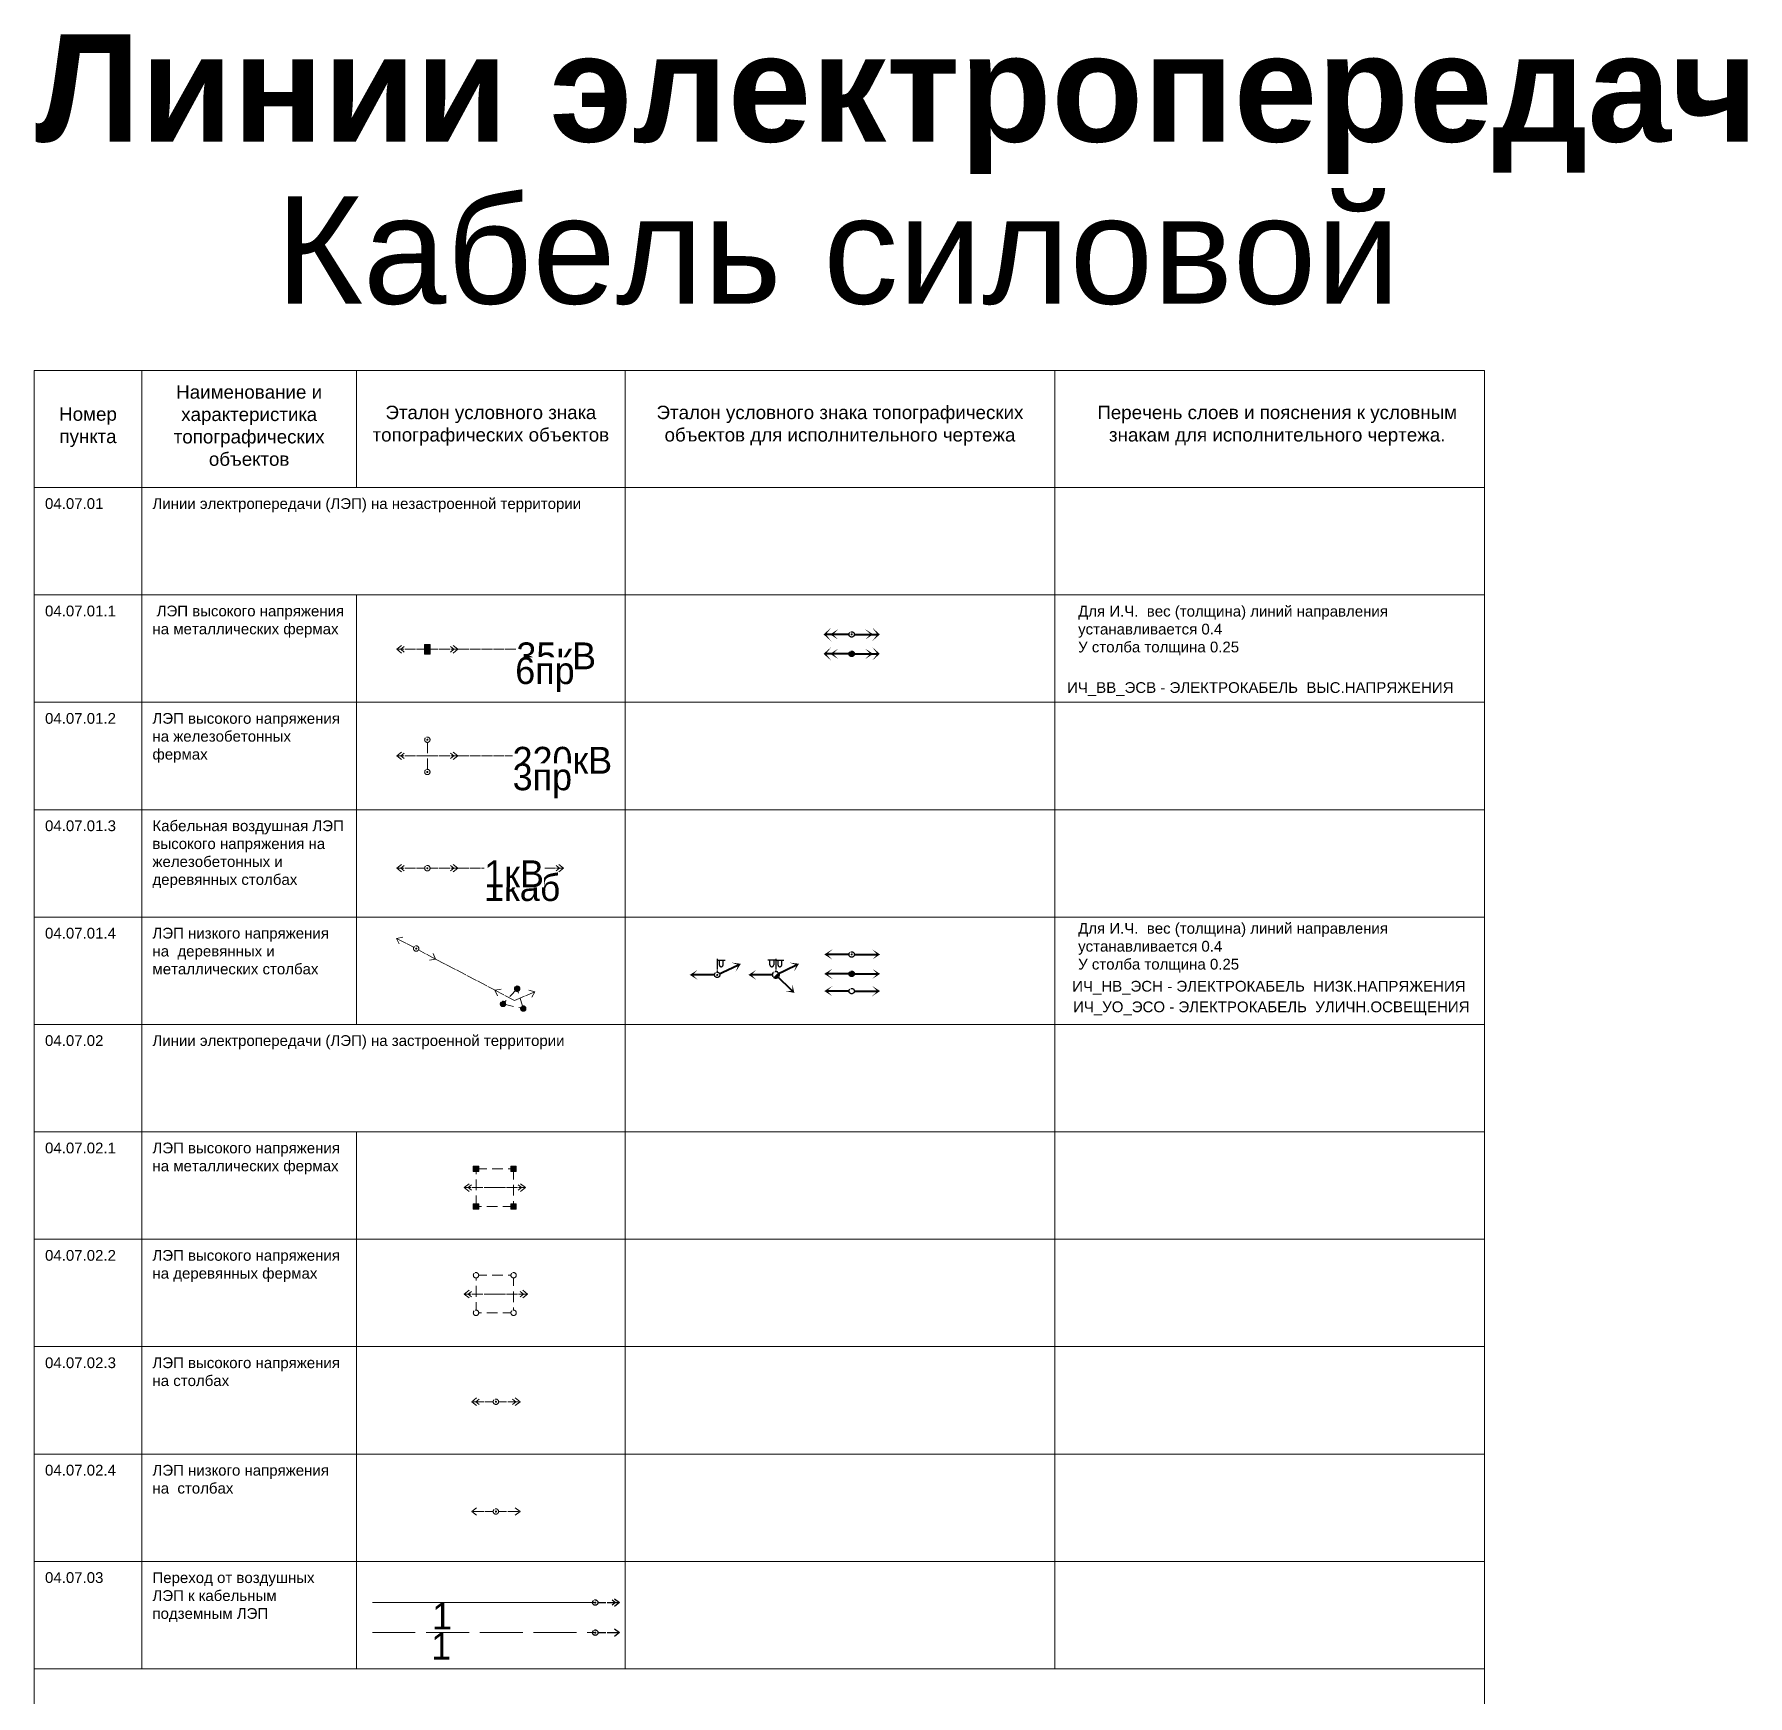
# Paper-space layout 'Электрика.' of a CAD drawing. Header units: metres. Extents: x -797 to -638, y 123 to 410.
# Drawn here: x -797 to -637.5, y 255.4 to 410.2 of the extents above; entities that cross this region are included whole.
import ezdxf
from ezdxf.enums import TextEntityAlignment as Align

# ---------------------------------------------------------------- set-up
doc = ezdxf.new("R2018")
doc.units = ezdxf.units.M
doc.set_wipeout_variables(frame=1)
for name, pattern in [('ACAD_ISO07W100', [3, 0, -3]), ('T-2х1', [1.5, 1, -0.5]), ('T_03.LINE', [1, 1, 0]), ('T_04.07.04', [5, 4, -1]), ('T_04.LINE', [1, 1, 0])]:
    doc.linetypes.add(name, pattern=pattern)
for name, color, linetype, lineweight in [('01_Оформление', 7, 'Continuous', 20), ('05_Объекты Электропередачи', 240, 'Continuous', 15), ('17_Кабель Силовой', 10, 'Continuous', 20), ('ИЧ_ВВ_ЭСВ', 10, 'Continuous', 60), ('ИЧ_НВ_ЭСН', 10, 'Continuous', 60), ('ИЧ_УО_ЭСО', 10, 'Continuous', 60)]:
    doc.layers.add(name, color=color, linetype=linetype, lineweight=lineweight)
doc.styles.get("Standard").update_dxf_attribs({"font": 'isocpeur.ttf', "width": 1.1})
doc.styles.add('Р-131', font='ARIALN.TTF')
doc.styles.add('Т-132', font='arial.ttf')
doc.linetypes.add('T_04.07.05', pattern='A,4,-0.5,["•",Р-131,S=0.7,R=90,X=0.34,Y=-0.14],-0.5', length=5)
doc.linetypes.add('ИЧ_04.07.06', pattern='A,5,-0.4,[133,ltypeshp.shx,S=0.3,R=0,X=0,Y=0],-1', length=6.4)

# ---------------------------------------------------------------- blocks, each defined once
blk = doc.blocks.new('*U298')
at = {"lineweight": 60}
for points in [[(-1.9, 0.64, 0, 0.16, 0), (-2.5, 0, 0.16, 0, 0), (-1.9, -0.64, 0, 0, 0)], [(-1.26, 0.48, 0, 0.16, 0), (-1.86, 0, 0.16, 0, 0), (-1.26, -0.48, 0, 0, 0)], [(1.26, 0.48, 0, 0.16, 0), (1.86, 0, 0.16, 0, 0), (1.26, -0.48, 0, 0, 0)], [(1.9, 0.64, 0, 0.16, 0), (2.5, 0, 0.16, 0, 0), (1.9, -0.64, 0, 0, 0)]]:
    blk.add_lwpolyline(points, format="xyseb", dxfattribs=at)
at = {"lineweight": -2}
for points in [[(0, 0), (-2.4, 0)], [(0, 0), (2.4, 0)]]:
    blk.add_lwpolyline(points, dxfattribs=at)
blk = doc.blocks.new('T_03.31.01')
at = {"linetype": 'T_03.LINE', "lineweight": -2}
h = blk.add_hatch(color=0, dxfattribs=at)
h.dxf.hatch_style = 1
h.paths.add_polyline_path([(0.25, 0, 1), (-0.25, 0, 1)])
at = {"color": 0, "linetype": 'T_03.LINE', "lineweight": -2}
blk.add_circle((0, 0), 0.25, dxfattribs=at)
blk = doc.blocks.new('T_03.32.01')
at = {"color": 0, "linetype": 'ACAD_ISO07W100', "lineweight": 0}
blk.add_wipeout([(0.25, 0), (0.22, 0.12), (0.12, 0.22), (0, 0.25), (-0.13, 0.22), (-0.22, 0.12), (-0.25, 0), (-0.22, -0.13), (-0.13, -0.22), (0, -0.25), (0.12, -0.22), (0.22, -0.13)], dxfattribs=at)
at = {"linetype": 'T_03.LINE', "lineweight": -2}
h = blk.add_hatch(color=0, dxfattribs=at)
h.dxf.hatch_style = 1
h.paths.add_polyline_path([(0.05, 0, 1), (-0.05, 0, 1)])
at = {"color": 0, "linetype": 'T_03.LINE', "lineweight": -2}
blk.add_circle((0, 0), 0.25, dxfattribs=at)
at = {"color": 0, "linetype": 'T_03.LINE', "lineweight": 0}
blk.add_circle((0, 0), 0.05, dxfattribs=at)
blk = doc.blocks.new('T_03.29.01')
at = {"color": 0, "linetype": 'ACAD_ISO07W100', "lineweight": 0}
blk.add_wipeout([(0.25, 0), (0.22, 0.12), (0.12, 0.22), (0, 0.25), (-0.13, 0.22), (-0.22, 0.12), (-0.25, 0), (-0.22, -0.13), (-0.13, -0.22), (0, -0.25), (0.12, -0.22), (0.22, -0.13)], dxfattribs=at)
at = {"color": 0, "linetype": 'T_03.LINE', "lineweight": -2}
blk.add_circle((0, 0), 0.25, dxfattribs=at)
blk = doc.blocks.new('*U300')
at = {"lineweight": 60}
for points in [[(-1.79, 0.48, 0, 0.16, 0), (-2.4, 0, 0.16, 0, 0), (-1.79, -0.48, 0, 0, 0)], [(1.9, 0.48, 0, 0.16, 0), (2.5, 0, 0.16, 0, 0), (1.9, -0.48, 0, 0, 0)]]:
    blk.add_lwpolyline(points, format="xyseb", dxfattribs=at)
at = {"lineweight": -2}
for points in [[(0, 0), (-2.4, 0)], [(0, 0), (2.4, 0)]]:
    blk.add_lwpolyline(points, dxfattribs=at)
blk = doc.blocks.new('T_03.30')
at = {"color": 0, "linetype": 'T_03.LINE', "lineweight": 5}
blk.add_lwpolyline([(0.18, 0.18), (-0.18, -0.18)], dxfattribs=at)
at = {"color": 0, "linetype": 'T_03.LINE', "lineweight": -2}
blk.add_circle((0, 0), 0.25, dxfattribs=at)
at = {"color": 0, "linetype": 'ACAD_ISO07W100', "lineweight": 0}
blk.add_wipeout([(0.25, 0), (0.22, 0.12), (0.12, 0.22), (0, 0.25), (-0.13, 0.22), (-0.22, 0.12), (-0.25, 0), (-0.22, -0.13), (-0.13, -0.22), (0, -0.25), (0.12, -0.22), (0.22, -0.13)], dxfattribs=at)
at = {"linetype": 'T_03.LINE', "lineweight": -2}
h = blk.add_hatch(color=0, dxfattribs=at)
h.dxf.hatch_style = 1
h.paths.add_polyline_path([(0.25, 0, 0.198912), (0.18, 0.18), (-0.18, -0.18, 0.668179)])
blk = doc.blocks.new('*U301')
at = {"color": 0, "linetype": 'ACAD_ISO07W100', "lineweight": 0}
blk.add_wipeout([(0.55, 1.38), (0.55, 0.93), (0.54, 0.86), (0.5, 0.81), (0.44, 0.77), (0.38, 0.76), (0.31, 0.77), (0.25, 0.81), (0.21, 0.87), (0.2, 0.93), (0.2, 1.38)], dxfattribs=at)
blk.add_wipeout([(-0.2, 1.38), (-0.2, 0.93), (-0.21, 0.86), (-0.25, 0.81), (-0.31, 0.77), (-0.38, 0.76), (-0.44, 0.77), (-0.5, 0.81), (-0.54, 0.87), (-0.55, 0.93), (-0.55, 1.38)], dxfattribs=at)
at = {"color": 0, "linetype": 'T_03.LINE', "lineweight": -2}
for points in [[(0, 1.38), (-0.75, 1.38)], [(0, 1.5), (0, 0.25)], [(0, 1.38), (0.75, 1.38)]]:
    blk.add_lwpolyline(points, dxfattribs=at)
for points in [[(-0.2, 1.38), (-0.2, 0.93, -1), (-0.55, 0.93), (-0.55, 1.38)], [(0.2, 1.38), (0.2, 0.93, 1), (0.55, 0.93), (0.55, 1.38)]]:
    blk.add_lwpolyline(points, format="xyb", dxfattribs=at)
at = {"color": 0, "linetype": 'T_03.LINE'}
blk.add_blockref('T_03.30', (0, 0), dxfattribs=at)
blk = doc.blocks.new('*U299')
at = {"color": 0, "linetype": 'T_03.LINE', "lineweight": -2}
blk.add_blockref('T_03.32.01', (0, 0), dxfattribs=at)
at = {"color": 0, "linetype": 'ACAD_ISO07W100', "lineweight": 0}
blk.add_wipeout([(0.55, 1.38), (0.55, 0.93), (0.54, 0.86), (0.5, 0.81), (0.44, 0.77), (0.38, 0.76), (0.31, 0.77), (0.25, 0.81), (0.21, 0.87), (0.2, 0.93), (0.2, 1.38)], dxfattribs=at)
at = {"color": 0, "linetype": 'T_03.LINE', "lineweight": -2}
for points in [[(0, 1.5), (0, 0.25)], [(0, 1.38), (0.75, 1.38)]]:
    blk.add_lwpolyline(points, dxfattribs=at)
blk.add_lwpolyline([(0.2, 1.38), (0.2, 0.93, 1), (0.55, 0.93), (0.55, 1.38)], format="xyb", dxfattribs=at)
blk = doc.blocks.new('*U302')
at = {"lineweight": 60}
for points in [[(-1.79, 0.48, 0, 0.16, 0), (-2.4, 0, 0.16, 0, 0), (-1.79, -0.48, 0, 0, 0)], [(1.32, 1.14, 0, 0.16, 0), (2.07, 0.97, 0.16, 0, 0), (1.72, 0.27, 0, 0, 0)]]:
    blk.add_lwpolyline(points, format="xyseb", dxfattribs=at)
at = {"lineweight": -2}
for points in [[(0, 0), (-2.4, 0)], [(0, 0), (1.97, 0.92)]]:
    blk.add_lwpolyline(points, dxfattribs=at)
blk = doc.blocks.new('*U303')
at = {"lineweight": 60}
for points in [[(-1.79, 0.48, 0, 0.16, 0), (-2.4, 0, 0.16, 0, 0), (-1.79, -0.48, 0, 0, 0)], [(1.52, -0.81, 0, 0.16, 0), (1.62, -1.58, 0.16, 0, 0), (0.85, -1.5, 0, 0, 0)]]:
    blk.add_lwpolyline(points, format="xyseb", dxfattribs=at)
at = {"lineweight": -2}
for points in [[(0, 0), (-2.4, 0)], [(0, 0), (1.54, -1.51)]]:
    blk.add_lwpolyline(points, dxfattribs=at)
blk = doc.blocks.new('*U304')
at = {"lineweight": -2}
blk.add_lwpolyline([(0, 0), (1.92, 0.92)], dxfattribs=at)
at = {"lineweight": 60}
blk.add_lwpolyline([(1.26, 1.14, 0, 0.16, 0), (2.02, 0.97, 0.16, 0, 0), (1.68, 0.27, 0, 0, 0)], format="xyseb", dxfattribs=at)
blk = doc.blocks.new('*U86')
at = {"linetype": 'T_04.LINE', "lineweight": -2}
for points in [[(-2.4, -0.35), (-2.85, 0), (-2.4, 0.35)], [(0, 0), (-2.85, 0)], [(-2.16, -0.25), (-2.47, 0), (-2.16, 0.25)], [(0, 0), (2.85, 0)], [(2.16, 0.25), (2.47, 0), (2.16, -0.25)], [(2.4, 0.35), (2.85, 0), (2.4, -0.35)]]:
    blk.add_lwpolyline(points, dxfattribs=at)
at = {"color": 0, "linetype": 'T_04.LINE', "lineweight": -2}
blk.add_lwpolyline([(2.16, 0.25), (2.47, 0), (2.16, -0.25)], dxfattribs=at)
blk = doc.blocks.new('*U87')
at = {"color": 0, "linetype": 'T-2х1', "lineweight": -2}
blk.add_line((0, 0.25), (0, 2.75), dxfattribs=at)
at = {"color": 0, "linetype": 'T_03.LINE', "lineweight": -2, "rotation": 89.99999999999999}
blk.add_blockref('T_03.32.01', (0, 3), dxfattribs=at)
at = {"color": 0, "linetype": 'ACAD_ISO07W100', "lineweight": 0}
blk.add_wipeout([(0, 0.25), (-0.13, 0.22), (-0.22, 0.12), (-0.25, 0), (-0.22, -0.13), (-0.13, -0.22), (0, -0.25), (0.12, -0.22), (0.22, -0.13), (0.25, 0), (0.22, 0.12), (0.12, 0.22)], dxfattribs=at)
at = {"color": 0, "linetype": 'T_03.LINE', "lineweight": -2}
blk.add_blockref('T_03.32.01', (0, 0), dxfattribs=at)
blk = doc.blocks.new('*U88')
at = {"linetype": 'T_04.LINE', "lineweight": -2}
for points in [[(-2.4, -0.35), (-2.85, 0), (-2.4, 0.35)], [(0, 0), (-2.85, 0)], [(-2.16, -0.25), (-2.47, 0), (-2.16, 0.25)], [(0, 0), (2.85, 0)], [(2.16, 0.25), (2.47, 0), (2.16, -0.25)], [(2.4, 0.35), (2.85, 0), (2.4, -0.35)]]:
    blk.add_lwpolyline(points, dxfattribs=at)
at = {"color": 0, "linetype": 'T_04.LINE', "lineweight": -2}
blk.add_lwpolyline([(2.16, 0.25), (2.47, 0), (2.16, -0.25)], dxfattribs=at)
blk.add_blockref('T_03.32.01', (0, 0), dxfattribs=at)
blk = doc.blocks.new('*U89')
at = {"linetype": 'T_04.LINE', "lineweight": -2}
for points in [[(-2.4, -0.35), (-2.85, 0), (-2.4, 0.35)], [(0, 0), (-2.85, 0)], [(-2.16, -0.25), (-2.47, 0), (-2.16, 0.25)], [(0, 0), (2.85, 0)], [(2.16, 0.25), (2.47, 0), (2.16, -0.25)], [(2.4, 0.35), (2.85, 0), (2.4, -0.35)]]:
    blk.add_lwpolyline(points, dxfattribs=at)
at = {"color": 0, "linetype": 'T_04.LINE', "lineweight": -2}
blk.add_lwpolyline([(2.16, 0.25), (2.47, 0), (2.16, -0.25)], dxfattribs=at)
blk.add_blockref('T_03.32.01', (0, 0), dxfattribs=at)
blk = doc.blocks.new('*U90')
at = {"linetype": 'T_04.LINE', "lineweight": -2}
for points in [[(-1.58, 0.43), (-1.82, 0.95), (-1.25, 1.06)], [(0, 0), (-1.82, 0.95)], [(0, 0), (1.8, -0.98)], [(1.57, -0.45), (1.8, -0.98), (1.23, -1.07)]]:
    blk.add_lwpolyline(points, dxfattribs=at)
at = {"color": 0, "linetype": 'T_04.LINE'}
blk.add_blockref('T_03.32.01', (0, 0), dxfattribs=at)
blk = doc.blocks.new('*U91')
at = {"linetype": 'T_04.LINE', "lineweight": -2}
for points in [[(-1.58, 0.43), (-1.82, 0.95), (-1.25, 1.05)], [(0, 0), (-1.82, 0.95)], [(0, 0), (1.89, 0.8)], [(1.33, 0.95), (1.89, 0.8), (1.61, 0.3)]]:
    blk.add_lwpolyline(points, dxfattribs=at)
blk = doc.blocks.new('*U92')
at = {"color": 0, "linetype": 'T-2х1', "lineweight": -2}
blk.add_lwpolyline([(0, 1.12), (-0.97, -0.56), (0.97, -0.56)], close=True, dxfattribs=at)
at = {"color": 0, "linetype": 'T_03.LINE', "lineweight": -2, "rotation": 329.9999999999985}
for p in [(0, 1.12), (-0.97, -0.56), (0.97, -0.56)]:
    blk.add_blockref('T_03.31.01', p, dxfattribs=at)
blk = doc.blocks.new('*U93')
at = {"color": 0, "linetype": 'T_04.LINE', "lineweight": -2, "flags": 106}
blk.add_attdef('1', text='', height=0.9, dxfattribs=at).set_placement((0, 0), align=Align.MIDDLE_CENTER)
blk = doc.blocks.new('*U94')
at = {"color": 0, "linetype": 'T_04.LINE', "lineweight": -2, "flags": 106}
blk.add_attdef('1', text='', height=0.9, dxfattribs=at).set_placement((0, 0), align=Align.MIDDLE_CENTER)
blk = doc.blocks.new('*U97')
at = {"color": 0, "linetype": 'T_04.LINE', "lineweight": -2, "flags": 106}
blk.add_attdef('1', text='', height=0.9, dxfattribs=at).set_placement((0, 0), align=Align.MIDDLE_CENTER)
blk = doc.blocks.new('*U98')
at = {"color": 0, "linetype": 'T_04.LINE', "lineweight": -2, "flags": 106}
blk.add_attdef('1', text='', height=0.9, dxfattribs=at).set_placement((0, 0), align=Align.MIDDLE_CENTER)
blk = doc.blocks.new('*U85')
at = {"layer": '05_Объекты Электропередачи', "linetype": 'T_04.LINE'}
blk.add_lwpolyline([(1.12, 31.64), (13.42, 31.64)], dxfattribs=at)
for name, p in [('*U86', (-1.73, 31.64)), ('*U88', (-1.73, 21.18)), ('*U89', (8.1, 21.18)), ('*U90', (-2.77, 13.7)), ('*U91', (6.38, 8.87))]:
    blk.add_blockref(name, p)
ref = blk.add_blockref('*U93', (6.2, 32.48))
lines = blk.add_mtext('220кВ', dxfattribs={"color": 0, "linetype": 'T_04.LINE', "lineweight": -2, "insert": (6.2, 32.48), "char_height": 2.5, "attachment_point": 1, "bg_fill": 3, "box_fill_scale": 1, "bg_fill_color": 256, "bg_fill_transparency": 0})
ref.add_attrib('1', '', (6.2, 32.48), dxfattribs={"flags": 104}).embed_mtext(lines)
ref = blk.add_blockref('*U94', (6.21, 30.94))
lines = blk.add_mtext('3пр', dxfattribs={"color": 0, "linetype": 'T_04.LINE', "lineweight": -2, "insert": (6.21, 30.94), "char_height": 2.5, "attachment_point": 1, "bg_fill": 3, "box_fill_scale": 1, "bg_fill_color": 256, "bg_fill_transparency": 0})
ref.add_attrib('1', '', (6.21, 30.94), dxfattribs={"flags": 104}).embed_mtext(lines)
at = {"rotation": 347.238850210886}
blk.add_blockref('*U92', (6.38, 8.87), dxfattribs=at)
at = {"layer": '01_Оформление', "char_height": 1, "attachment_point": 1, "style": 'Т-132'}
for s, insert, width in [('Кабельная воздушная ЛЭП высокого напряжения на железобетонных и деревянных столбах', (-27.32, 25.63), 18), ('ЛЭП низкого напряжения на  деревянных и металлических столбах', (-27.32, 15.63), 18), ('Линии электропередачи (ЛЭП) на застроенной территории', (-27.32, 5.63), 43)]:
    blk.add_mtext(s, dxfattribs=dict(at, insert=insert, width=width))
at = {"layer": '05_Объекты Электропередачи', "color": 10, "linetype": 'T_04.LINE'}
blk.add_lwpolyline([(1.12, 21.18), (5.25, 21.18)], dxfattribs=at)
at = {"layer": '05_Объекты Электропередачи', "linetype": 'T_04.LINE'}
blk.add_lwpolyline([(-0.97, 12.72), (4.57, 9.83)], dxfattribs=at)
blk.add_blockref('*U87', (-1.73, 30.14))
ref = blk.add_blockref('*U97', (3.55, 20.63))
lines = blk.add_mtext('1каб', dxfattribs={"color": 0, "linetype": 'T_04.LINE', "lineweight": -2, "insert": (3.55, 20.63), "char_height": 2.5, "attachment_point": 1, "bg_fill": 3, "box_fill_scale": 1, "bg_fill_color": 256, "bg_fill_transparency": 0})
ref.add_attrib('1', '', (3.55, 20.63), dxfattribs={"flags": 104}).embed_mtext(lines)
ref = blk.add_blockref('*U98', (3.57, 21.91))
lines = blk.add_mtext('1кВ', dxfattribs={"color": 0, "linetype": 'T_04.LINE', "lineweight": -2, "insert": (3.57, 21.91), "char_height": 2.5, "attachment_point": 1, "bg_fill": 3, "box_fill_scale": 1, "bg_fill_color": 256, "bg_fill_transparency": 0})
ref.add_attrib('1', '', (3.57, 21.91), dxfattribs={"flags": 104}).embed_mtext(lines)
blk = doc.blocks.new('*U78')
at = {"color": 0, "linetype": 'T_04.LINE', "lineweight": -2, "flags": 106}
blk.add_attdef('1', text='', height=0.9, dxfattribs=at).set_placement((0, 0), align=Align.MIDDLE_CENTER)
blk = doc.blocks.new('*U69')
at = {"color": 0, "linetype": 'T_04.LINE', "lineweight": -2, "flags": 106}
blk.add_attdef('1', text='', height=0.9, dxfattribs=at).set_placement((0, 0), align=Align.MIDDLE_CENTER)
blk = doc.blocks.new('*U65')
at = {"color": 0, "linetype": 'T_03.LINE', "lineweight": -2, "const_width": 0.5}
blk.add_lwpolyline([(0, -0.45), (0, 0.45)], dxfattribs=at)
at = {"color": 0, "linetype": 'T_03.LINE', "lineweight": -2}
blk.add_lwpolyline([(-0.25, -0.45), (0.25, -0.45), (0.25, 0.45), (-0.25, 0.45)], close=True, dxfattribs=at)
blk = doc.blocks.new('*U64')
at = {"linetype": 'T_04.LINE', "lineweight": -2}
for points in [[(-2.4, -0.35), (-2.85, 0), (-2.4, 0.35)], [(0, 0), (-2.85, 0)], [(-2.16, -0.25), (-2.47, 0), (-2.16, 0.25)], [(0, 0), (2.85, 0)], [(2.16, 0.25), (2.47, 0), (2.16, -0.25)], [(2.4, 0.35), (2.85, 0), (2.4, -0.35)]]:
    blk.add_lwpolyline(points, dxfattribs=at)
at = {"color": 0, "linetype": 'T_04.LINE', "lineweight": -2}
blk.add_lwpolyline([(2.16, 0.25), (2.47, 0), (2.16, -0.25)], dxfattribs=at)
blk = doc.blocks.new('unnamed2')
at = {"layer": '05_Объекты Электропередачи', "linetype": 'T_04.LINE'}
blk.add_lwpolyline([(9.44, 34.93), (21.74, 34.93)], dxfattribs=at)
for name, p in [('*U64', (6.59, 34.93)), ('*U65', (6.59, 34.93)), ('*U85', (8.32, -6.63))]:
    blk.add_blockref(name, p)
ref = blk.add_blockref('*U69', (14.88, 35.57))
lines = blk.add_mtext('35кВ', dxfattribs={"color": 0, "linetype": 'T_04.LINE', "lineweight": -2, "insert": (14.88, 35.57), "char_height": 2.5, "attachment_point": 1, "bg_fill": 3, "box_fill_scale": 1, "bg_fill_color": 256, "bg_fill_transparency": 0})
ref.add_attrib('1', '', (14.88, 35.57), dxfattribs={"flags": 104}).embed_mtext(lines)
ref = blk.add_blockref('*U78', (14.77, 34.2))
lines = blk.add_mtext('6пр', dxfattribs={"color": 0, "linetype": 'T_04.LINE', "lineweight": -2, "insert": (14.77, 34.2), "char_height": 2.5, "attachment_point": 1, "bg_fill": 3, "box_fill_scale": 1, "bg_fill_color": 256, "bg_fill_transparency": 0})
ref.add_attrib('1', '', (14.77, 34.2), dxfattribs={"flags": 104}).embed_mtext(lines)
at = {"layer": '01_Оформление', "char_height": 1, "attachment_point": 1, "style": 'Т-132'}
for s, insert, width in [('Линии электропередачи (ЛЭП) на незастроенной территории', (-19, 49), 43), (' ЛЭП высокого напряжения на металлических фермах', (-19, 39), 18)]:
    blk.add_mtext(s, dxfattribs=dict(at, insert=insert, width=width))
at = {"layer": '01_Оформление'}
blk.add_line((0, 40), (0, 0), dxfattribs=at)
at = {"layer": '01_Оформление', "insert": (-19, 29), "char_height": 1, "width": 18, "attachment_point": 1, "style": 'Т-132'}
blk.add_mtext('ЛЭП высокого напряжения на железобетонных фермах', dxfattribs=at)
blk = doc.blocks.new('*U237')
at = {"layer": '01_Оформление', "char_height": 1, "width": 18, "attachment_point": 1, "style": 'Т-132'}
for s, insert in [('ЛЭП низкого напряжения на  столбах ', (0.82, 83.84)), ('Переход от воздушных ЛЭП к кабельным подземным ЛЭП', (0.82, 73.84)), ('Кабель силовой низкого напряжения в траншее', (0.82, 58.84)), ('Кабель силовой высокого напряжения в траншее', (0.82, 48.84)), ('C напряжением 110 Кв', (0.82, 38.84)), ('Кабель силовой уличного освещения', (0.82, 28.84)), ('Кабель силовой постоянного тока', (0.82, 18.84)), ('Кабельная канализация электроэнергии \\P1)  кабельный столбик- сторожок', (0.82, 8.84)), ('Кабель силовой дренажный', (0.82, -1.16))]:
    blk.add_mtext(s, dxfattribs=dict(at, insert=insert))
blk = doc.blocks.new('*U213')
at = {"color": 0, "linetype": 'T_04.LINE', "lineweight": -2, "flags": 106}
blk.add_attdef('1', text='', height=0.9, dxfattribs=at).set_placement((0, 0), align=Align.MIDDLE_CENTER)
blk = doc.blocks.new('*U212')
at = {"color": 0, "linetype": 'T_04.LINE', "lineweight": -2, "flags": 106}
blk.add_attdef('1', text='', height=0.9, dxfattribs=at).set_placement((0, 0), align=Align.MIDDLE_CENTER)
blk = doc.blocks.new('*U211')
at = {"linetype": 'T_04.LINE', "lineweight": -2}
for points in [[(0, 0), (2.25, 0)], [(1.56, 0.25), (1.87, 0), (1.56, -0.25)], [(1.8, 0.35), (2.25, 0), (1.8, -0.35)]]:
    blk.add_lwpolyline(points, dxfattribs=at)
at = {"color": 0, "linetype": 'T_04.LINE', "lineweight": -2}
blk.add_blockref('T_03.32.01', (0, 0), dxfattribs=at)
blk = doc.blocks.new('*U210')
at = {"linetype": 'T_04.LINE', "lineweight": -2}
for points in [[(0, 0), (2.25, 0)], [(1.8, 0.35), (2.25, 0), (1.8, -0.35)]]:
    blk.add_lwpolyline(points, dxfattribs=at)
at = {"color": 0, "linetype": 'T_04.LINE'}
blk.add_blockref('T_03.32.01', (0, 0), dxfattribs=at)
blk = doc.blocks.new('*U209')
at = {"linetype": 'T_04.LINE', "lineweight": -2}
for points in [[(-1.8, -0.35), (-2.25, 0), (-1.8, 0.35)], [(0, 0), (-2.25, 0)], [(0, 0), (2.25, 0)], [(1.8, 0.35), (2.25, 0), (1.8, -0.35)]]:
    blk.add_lwpolyline(points, dxfattribs=at)
at = {"color": 0, "linetype": 'T_04.LINE'}
blk.add_blockref('T_03.32.01', (0, 0), dxfattribs=at)
blk = doc.blocks.new('*U208')
at = {"linetype": 'T_04.LINE', "lineweight": -2}
for points in [[(-1.8, -0.35), (-2.25, 0), (-1.8, 0.35)], [(0, 0), (-2.25, 0)], [(-1.56, -0.25), (-1.87, 0), (-1.56, 0.25)], [(0, 0), (2.25, 0)], [(1.56, 0.25), (1.87, 0), (1.56, -0.25)], [(1.8, 0.35), (2.25, 0), (1.8, -0.35)]]:
    blk.add_lwpolyline(points, dxfattribs=at)
at = {"color": 0, "linetype": 'T_04.LINE', "lineweight": -2}
blk.add_lwpolyline([(1.56, 0.25), (1.87, 0), (1.56, -0.25)], dxfattribs=at)
blk.add_blockref('T_03.32.01', (0, 0), dxfattribs=at)
blk = doc.blocks.new('*U207')
at = {"color": 0, "linetype": 'T-2х1', "lineweight": -2}
blk.add_lwpolyline([(0, 3.5), (3.5, 3.5), (3.5, 0), (0, 0)], close=True, dxfattribs=at)
at = {"color": 0, "linetype": 'T_03.LINE', "lineweight": -2}
for p in [(0, 3.5), (3.5, 3.5), (0, 0), (3.5, 0)]:
    blk.add_blockref('T_03.29.01', p, dxfattribs=at)
blk = doc.blocks.new('*U206')
at = {"linetype": 'T_04.LINE', "lineweight": -2}
for points in [[(-2.4, -0.35), (-2.85, 0), (-2.4, 0.35)], [(0, 0), (-2.85, 0)], [(-2.16, -0.25), (-2.47, 0), (-2.16, 0.25)], [(0, 0), (3.05, 0)], [(2.36, 0.25), (2.67, 0), (2.36, -0.25)], [(2.6, 0.35), (3.05, 0), (2.6, -0.35)]]:
    blk.add_lwpolyline(points, dxfattribs=at)
at = {"color": 0, "linetype": 'T_04.LINE', "lineweight": -2}
blk.add_lwpolyline([(2.36, 0.25), (2.67, 0), (2.36, -0.25)], dxfattribs=at)
blk = doc.blocks.new('T_03.31.02')
at = {"linetype": 'T_03.LINE', "lineweight": -2}
h = blk.add_hatch(color=0, dxfattribs=at)
h.dxf.hatch_style = 1
h.paths.add_polyline_path([(0.25, 0.25), (-0.25, 0.25), (-0.25, -0.25), (0.25, -0.25)])
at = {"color": 0, "linetype": 'T_03.LINE', "lineweight": -2}
blk.add_lwpolyline([(-0.25, -0.25), (0.25, -0.25), (0.25, 0.25), (-0.25, 0.25)], close=True, dxfattribs=at)
blk = doc.blocks.new('*U205')
at = {"color": 0, "linetype": 'T-2х1', "lineweight": -2}
blk.add_lwpolyline([(3.5, 0), (0, 0), (0, 3.5), (3.5, 3.5)], close=True, dxfattribs=at)
at = {"color": 0, "linetype": 'T_03.LINE', "lineweight": -2}
for p in [(0, 3.5), (3.5, 3.5), (0, 0), (3.5, 0)]:
    blk.add_blockref('T_03.31.02', p, dxfattribs=at)
blk = doc.blocks.new('*U204')
at = {"linetype": 'T_04.LINE', "lineweight": -2}
for points in [[(-2.4, -0.35), (-2.85, 0), (-2.4, 0.35)], [(0, 0), (-2.85, 0)], [(-2.16, -0.25), (-2.47, 0), (-2.16, 0.25)], [(0, 0), (2.85, 0)], [(2.16, 0.25), (2.47, 0), (2.16, -0.25)], [(2.4, 0.35), (2.85, 0), (2.4, -0.35)]]:
    blk.add_lwpolyline(points, dxfattribs=at)
at = {"color": 0, "linetype": 'T_04.LINE', "lineweight": -2}
blk.add_lwpolyline([(2.16, 0.25), (2.47, 0), (2.16, -0.25)], dxfattribs=at)

psp = doc.layouts.new('Электрика.')

# ---------------------------------------------------------------- linework, layer by layer
at = {"layer": '01_Оформление'}
for p, q in [((-797.03, 378.84), (-662.03, 378.84)), ((-797.03, 378.84), (-797.03, 367.95)), ((-787.03, 378.84), (-787.03, 367.95)), ((-767.03, 378.84), (-767.03, 367.95)), ((-742.03, 378.84), (-742.03, 367.95)), ((-702.03, 378.84), (-702.03, 367.95)), ((-662.03, 378.84), (-662.03, 367.95)), ((-662.03, 378.84), (-662.03, 367.95)), ((-797.03, 367.95), (-662.03, 367.95)), ((-797.03, 367.95), (-797.03, 307.95)), ((-797.03, 367.95), (-662.03, 367.95)), ((-797.03, 367.95), (-662.03, 367.95)), ((-787.03, 367.95), (-787.03, 307.95)), ((-742.03, 367.95), (-742.03, 307.95)), ((-702.03, 367.95), (-702.03, 307.95)), ((-662.03, 367.95), (-662.03, 122.92)), ((-797.03, 357.95), (-662.03, 357.95)), ((-797.03, 347.95), (-662.03, 347.95)), ((-797.03, 337.95), (-662.03, 337.95)), ((-797.03, 327.95), (-662.03, 327.95)), ((-797.03, 317.95), (-662.03, 317.95)), ((-797.03, 307.95), (-797.03, 122.92)), ((-797.03, 307.95), (-662.03, 307.95)), ((-787.03, 307.95), (-787.03, 257.95)), ((-767.03, 307.95), (-767.03, 257.95)), ((-702.03, 307.95), (-702.03, 257.95)), ((-797.03, 297.95), (-662.03, 297.95)), ((-797.03, 287.95), (-662.03, 287.95)), ((-797.03, 277.95), (-662.03, 277.95)), ((-797.03, 267.95), (-662.03, 267.95)), ((-797.03, 257.95), (-662.03, 257.95))]:
    psp.add_line(p, q, dxfattribs=at)

# ---------------------------------------------------------------- block references
ref = psp.add_blockref('*U213', (-760, 264.12))
lines = psp.add_mtext('1', dxfattribs={"color": 0, "linetype": 'T_04.LINE', "lineweight": -2, "insert": (-760, 264.12), "char_height": 2.5, "attachment_point": 1, "bg_fill": 3, "box_fill_scale": 1, "bg_fill_color": 256, "bg_fill_transparency": 0})
ref.add_attrib('1', '', (-760, 264.12), dxfattribs={"flags": 104}).embed_mtext(lines)
for name, p in [('*U211', (-744.81, 264.12)), ('*U210', (-744.81, 261.32))]:
    psp.add_blockref(name, p)
ref = psp.add_blockref('*U212', (-760.08, 261.32))
lines = psp.add_mtext('1', dxfattribs={"color": 0, "linetype": 'T_04.LINE', "lineweight": -2, "insert": (-760.08, 261.32), "char_height": 2.5, "attachment_point": 1, "bg_fill": 3, "box_fill_scale": 1, "bg_fill_color": 256, "bg_fill_transparency": 0})
ref.add_attrib('1', '', (-760.08, 261.32), dxfattribs={"flags": 104}).embed_mtext(lines)
for name, p in [('*U205', (-755.91, 301.01)), ('*U204', (-754.16, 302.76)), ('*U207', (-755.91, 291.1)), ('*U208', (-754.06, 282.82)), ('*U237', (-786.85, 193.1)), ('*U209', (-754.06, 272.6))]:
    psp.add_blockref(name, p, dxfattribs=at)
at = {"layer": 'ИЧ_ВВ_ЭСВ', "lineweight": 40}
for p in [(-720.94, 354.27), (-720.94, 352.46)]:
    psp.add_blockref('*U298', p, dxfattribs=at)
at = {"layer": 'ИЧ_ВВ_ЭСВ', "color": 7, "linetype": 'T_03.LINE', "lineweight": 25}
psp.add_blockref('T_03.31.01', (-720.94, 352.46), dxfattribs=at)
at = {"layer": 'ИЧ_НВ_ЭСН', "lineweight": 40}
for p in [(-720.94, 324.47), (-720.94, 322.66), (-720.94, 321.06)]:
    psp.add_blockref('*U300', p, dxfattribs=at)
at = {"layer": 'ИЧ_НВ_ЭСН', "color": 7, "linetype": 'T_03.LINE', "lineweight": 25}
psp.add_blockref('T_03.31.01', (-720.94, 322.66), dxfattribs=at)
at = {"layer": 'ИЧ_УО_ЭСО', "lineweight": 40}
for name, p in [('*U302', (-733.46, 322.57)), ('*U304', (-728, 322.57)), ('*U303', (-728, 322.57))]:
    psp.add_blockref(name, p, dxfattribs=at)

# ---------------------------------------------------------------- texts
at = {"layer": '01_Оформление', "style": 'Т-132'}
for s, insert, char_height, width, attachment_point in [('{\\fArial|b1|i0|c204|p34;Линии электропередач}', (-716.75, 403.64), 10, 171.1347, 5), ('Кабель силовой', (-722.23, 389.99), 10, 133, 5), ('{\\fArial|b0|i0|c204|p34;Наименование и характеристика топографических объектов}', (-777.03, 373.71), 1.25, 18, 5), ('Номер пункта', (-792.03, 373.56), 1.25, 8, 5), ('Эталон условного знака топографических объектов', (-754.53, 373.71), 1.25, 23, 5), ('Эталон условного знака топографических объектов для исполнительного чертежа', (-722.03, 373.71), 1.25, 38, 5), ('Перечень слоев и пояснения к условным знакам для исполнительного чертежа.', (-681.33, 373.71), 1.25, 38, 5), ('04.07.01', (-796.03, 366.95), 1, 8, 1), ('04.07.01.1', (-796.03, 356.95), 1, 8, 1), ('Для И.Ч.  вес (толщина) линий направления устанавливается 0.4\\PУ столба толщина 0.25', (-699.86, 356.93), 1, 36.6063, 1), ('04.07.01.2', (-796.03, 346.95), 1, 8, 1), ('04.07.01.3', (-796.03, 336.95), 1, 8, 1), ('Для И.Ч.  вес (толщина) линий направления устанавливается 0.4\\PУ столба толщина 0.25', (-699.86, 327.4), 1, 36.6063, 1), ('04.07.01.4', (-796.03, 326.95), 1, 8, 1), ('04.07.02', (-796.03, 316.95), 1, 8, 1), ('04.07.02.1', (-796.03, 306.95), 1, 8, 1), ('ЛЭП высокого напряжения на металлических фермах', (-786.03, 306.95), 1, 18, 1), ('04.07.02.2', (-796.03, 296.95), 1, 8, 1), ('ЛЭП высокого напряжения на деревянных фермах ', (-786.03, 296.95), 1, 18, 1), ('04.07.02.3', (-796.03, 286.95), 1, 8, 1), ('ЛЭП высокого напряжения на столбах', (-786.03, 286.95), 1, 18, 1), ('04.07.02.4', (-796.03, 276.95), 1, 8, 1), ('04.07.03', (-796.03, 266.95), 1, 8, 1)]:
    psp.add_mtext(s, dxfattribs=dict(at, insert=insert, char_height=char_height, width=width, attachment_point=attachment_point))
at = {"layer": 'ИЧ_ВВ_ЭСВ', "style": 'Т-132'}
psp.add_text('ИЧ_ВВ_ЭСВ - ЭЛЕКТРОКАБЕЛЬ  ВЫС.НАПРЯЖЕНИЯ', height=1, dxfattribs=at).set_placement((-700.89, 348.82))
at = {"layer": 'ИЧ_НВ_ЭСН', "style": 'Т-132'}
psp.add_text('ИЧ_НВ_ЭСН - ЭЛЕКТРОКАБЕЛЬ  НИЗК.НАПРЯЖЕНИЯ', height=1, dxfattribs=at).set_placement((-700.41, 321.01))
at = {"layer": 'ИЧ_УО_ЭСО', "linetype": 'ИЧ_04.07.06', "style": 'Т-132'}
psp.add_text('ИЧ_УО_ЭСО - ЭЛЕКТРОКАБЕЛЬ  УЛИЧН.ОСВЕЩЕНИЯ', height=1, dxfattribs=at).set_placement((-700.33, 319.09))

# ---------------------------------------------------------------- next in the draw order: linework, layer by layer
at = {"layer": '01_Оформление'}
psp.add_line((-742.03, 307.95), (-742.03, 257.95), dxfattribs=at)
at = {"layer": '17_Кабель Силовой', "linetype": 'T_04.07.05', "flags": 128}
psp.add_lwpolyline([(-765.56, 264.12), (-744.81, 264.12)], dxfattribs=at)
at = {"layer": '17_Кабель Силовой', "linetype": 'T_04.07.04', "flags": 128}
psp.add_lwpolyline([(-765.56, 261.32), (-744.81, 261.32)], dxfattribs=at)

# ---------------------------------------------------------------- next in the draw order: block references
at = {"layer": '01_Оформление', "lineweight": 20}
psp.add_blockref('unnamed2', (-767.03, 317.95), dxfattribs=at)
at = {"layer": '01_Оформление'}
psp.add_blockref('*U206', (-754.16, 292.85), dxfattribs=at)
at = {"layer": 'ИЧ_ВВ_ЭСВ', "color": 7, "linetype": 'T_03.LINE', "lineweight": 25}
psp.add_blockref('T_03.32.01', (-720.94, 354.27), dxfattribs=at)
at = {"layer": 'ИЧ_НВ_ЭСН', "color": 7, "linetype": 'T_03.LINE', "lineweight": 25}
for name, p in [('T_03.32.01', (-720.94, 324.47)), ('T_03.29.01', (-720.94, 321.06))]:
    psp.add_blockref(name, p, dxfattribs=at)
at = {"layer": 'ИЧ_УО_ЭСО', "color": 7, "linetype": 'T_03.LINE', "lineweight": 25}
for name, p in [('*U299', (-733.46, 322.57)), ('*U301', (-728, 322.57))]:
    psp.add_blockref(name, p, dxfattribs=at)

doc.saveas('drawing.dxf')
